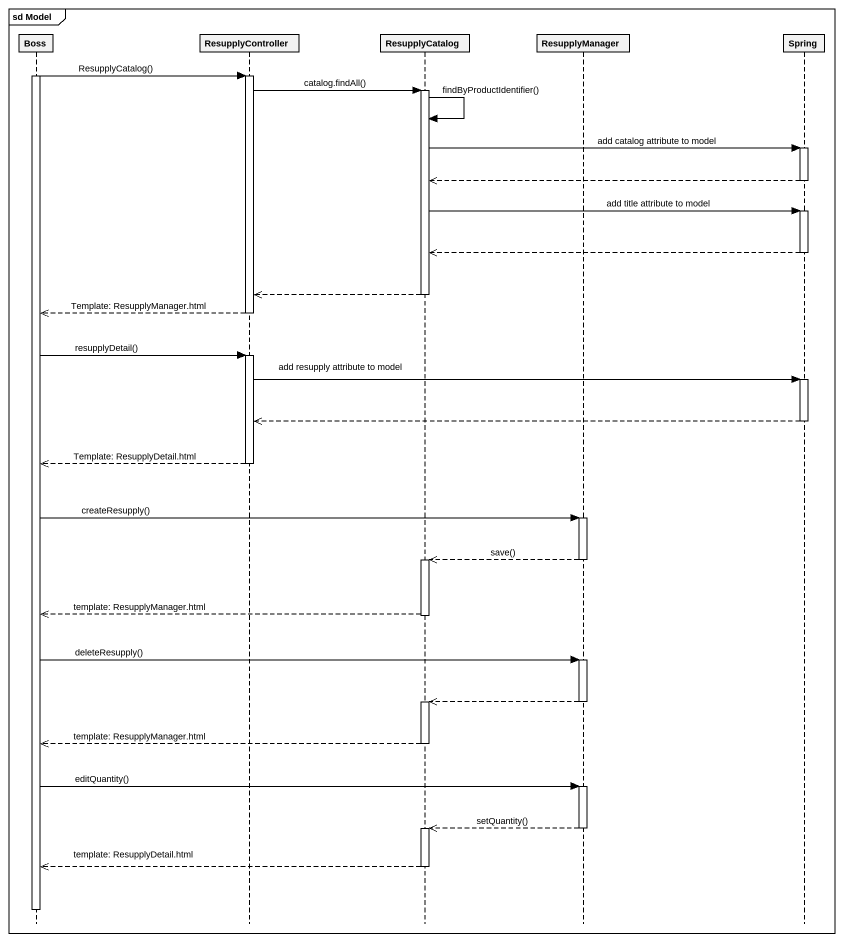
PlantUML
@startuml
mainframe sd Model
hide footbox
participant Boss
participant ResupplyController
participant ResupplyCatalog
participant ResupplyManager
participant Spring

activate Boss
Boss -> ResupplyController : ResupplyCatalog()
activate ResupplyController
ResupplyController -> ResupplyCatalog : catalog.findAll()
activate ResupplyCatalog
ResupplyCatalog -> ResupplyCatalog : findByProductIdentifier()
ResupplyCatalog -> Spring : add catalog attribute to model
activate Spring
Spring -->> ResupplyCatalog
deactivate Spring
ResupplyCatalog -> Spring : add title attribute to model
activate Spring
Spring -->> ResupplyCatalog
deactivate Spring
ResupplyCatalog -->> ResupplyController
deactivate ResupplyCatalog
ResupplyController -->> Boss : Template: ResupplyManager.html
deactivate ResupplyController
Boss -> ResupplyController : resupplyDetail()
activate ResupplyController
ResupplyController -> Spring : add resupply attribute to model
activate Spring
Spring -->> ResupplyController
deactivate Spring
ResupplyController -->> Boss : Template: ResupplyDetail.html
deactivate ResupplyController
Boss -> ResupplyManager : createResupply()
activate ResupplyManager
ResupplyManager -->> ResupplyCatalog : save()
deactivate ResupplyManager
activate ResupplyCatalog
ResupplyCatalog -->> Boss : template: ResupplyManager.html
deactivate ResupplyCatalog
Boss -> ResupplyManager : deleteResupply()
activate ResupplyManager
ResupplyManager -->> ResupplyCatalog
deactivate ResupplyManager
activate ResupplyCatalog
ResupplyCatalog -->> Boss : template: ResupplyManager.html
deactivate ResupplyCatalog
Boss -> ResupplyManager : editQuantity()
activate ResupplyManager
ResupplyManager -->> ResupplyCatalog : setQuantity()
deactivate ResupplyManager
activate ResupplyCatalog
ResupplyCatalog -->> Boss : template: ResupplyDetail.html
deactivate ResupplyCatalog
deactivate Boss
@enduml
